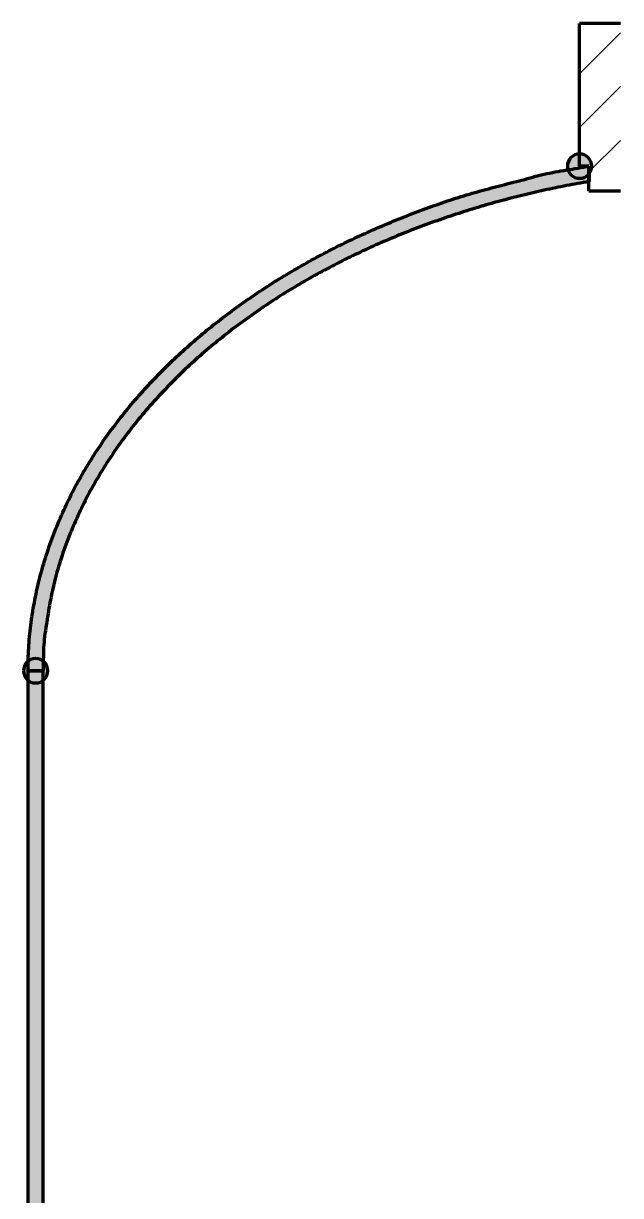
# Model space of a CAD drawing. Header units: millimetres. Extents: x 0 to 594, y 0 to 420.
# Drawn here: x 203 to 234.4, y 280.8 to 342.4 of the extents above; entities that cross this region are included whole.
import ezdxf

# ---------------------------------------------------------------- set-up
doc = ezdxf.new("R2010")
doc.units = ezdxf.units.MM
doc.layers.add('01-VISIBLE', color=7, linetype='CONTINUOUS', lineweight=70)
doc.layers.add('05-RAYADO', color=8, linetype='CONTINUOUS', lineweight=18)

msp = doc.modelspace()

# ---------------------------------------------------------------- hatches: boundary and pattern name
at = {"layer": '05-RAYADO'}
h = msp.add_hatch(dxfattribs=at)
h.set_pattern_fill('ANSI31', scale=0.62992)
h.paths.add_polyline_path([(234.406, 333.565), (232.745, 333.565), (232.745, 334.875), (232.25, 334.875), (232.25, 342.375), (234.406, 342.375)])
h = msp.add_hatch(color=7, dxfattribs=at)
h.dxf.hatch_style = 1
h.paths.add_polyline_path([(231.61, 334.875), (231.618, 334.975), (231.641, 335.073), (231.68, 335.166), (231.732, 335.251), (231.797, 335.328), (231.874, 335.393), (231.959, 335.445), (232.052, 335.484), (232.15, 335.507), (232.25, 335.515), (232.35, 335.507), (232.448, 335.484), (232.541, 335.445), (232.626, 335.393), (232.703, 335.328), (232.768, 335.251), (232.82, 335.166), (232.859, 335.073), (232.882, 334.975), (232.89, 334.875), (232.882, 334.775), (232.859, 334.677), (232.82, 334.584), (232.768, 334.499), (232.703, 334.422), (232.626, 334.357), (232.541, 334.305), (232.448, 334.266), (232.35, 334.243), (232.25, 334.235), (232.15, 334.243), (232.052, 334.266), (231.959, 334.305), (231.874, 334.357), (231.797, 334.422), (231.732, 334.499), (231.68, 334.584), (231.641, 334.677), (231.618, 334.775)])
h = msp.add_hatch(color=7, dxfattribs=at)
h.dxf.hatch_style = 1
h.paths.add_polyline_path([(204.05, 308.348), (203.25, 308.348), (203.25, 308.455), (203.251, 308.563), (203.253, 308.67), (203.255, 308.778), (203.257, 308.885), (203.261, 308.993), (203.265, 309.1), (203.269, 309.208), (203.274, 309.315), (203.28, 309.423), (203.286, 309.53), (203.293, 309.637), (203.3, 309.744), (203.308, 309.852), (203.317, 309.959), (203.326, 310.066), (203.336, 310.173), (203.346, 310.28), (203.357, 310.387), (203.369, 310.494), (203.381, 310.601), (203.394, 310.708), (203.407, 310.814), (203.421, 310.921), (203.436, 311.028), (203.451, 311.134), (203.466, 311.241), (203.483, 311.347), (203.499, 311.453), (203.517, 311.559), (203.535, 311.665), (203.553, 311.771), (203.572, 311.877), (203.592, 311.983), (203.612, 312.088), (203.633, 312.194), (203.654, 312.299), (203.676, 312.405), (203.699, 312.51), (203.722, 312.615), (203.746, 312.72), (203.77, 312.825), (203.795, 312.929), (203.82, 313.034), (203.846, 313.138), (203.872, 313.242), (203.899, 313.346), (203.927, 313.45), (203.955, 313.554), (203.983, 313.658), (204.012, 313.761), (204.042, 313.865), (204.072, 313.968), (204.103, 314.071), (204.135, 314.174), (204.166, 314.277), (204.199, 314.379), (204.232, 314.482), (204.265, 314.584), (204.299, 314.686), (204.334, 314.788), (204.369, 314.889), (204.404, 314.991), (204.44, 315.092), (204.477, 315.193), (204.514, 315.294), (204.551, 315.395), (204.589, 315.496), (204.628, 315.596), (204.667, 315.696), (204.707, 315.796), (204.747, 315.896), (204.787, 315.996), (204.829, 316.095), (204.87, 316.194), (204.912, 316.293), (204.955, 316.392), (204.998, 316.491), (205.041, 316.589), (205.085, 316.687), (205.13, 316.785), (205.175, 316.883), (205.22, 316.98), (205.266, 317.077), (205.312, 317.174), (205.359, 317.271), (205.406, 317.368), (205.454, 317.464), (205.502, 317.56), (205.551, 317.656), (205.6, 317.752), (205.65, 317.847), (205.7, 317.943), (205.75, 318.038), (205.801, 318.132), (205.852, 318.227), (205.904, 318.321), (205.956, 318.415), (206.009, 318.509), (206.062, 318.603), (206.115, 318.696), (206.169, 318.789), (206.224, 318.882), (206.278, 318.974), (206.334, 319.067), (206.389, 319.159), (206.445, 319.251), (206.501, 319.342), (206.558, 319.433), (206.616, 319.524), (206.673, 319.615), (206.731, 319.706), (206.79, 319.796), (206.848, 319.886), (206.908, 319.976), (206.967, 320.066), (207.027, 320.155), (207.087, 320.244), (207.148, 320.333), (207.209, 320.421), (207.271, 320.509), (207.333, 320.597), (207.395, 320.685), (207.457, 320.772), (207.52, 320.86), (207.584, 320.947), (207.647, 321.033), (207.712, 321.12), (207.776, 321.206), (207.841, 321.292), (207.906, 321.377), (207.971, 321.462), (208.037, 321.548), (208.103, 321.632), (208.17, 321.717), (208.237, 321.801), (208.304, 321.885), (208.371, 321.969), (208.439, 322.052), (208.507, 322.135), (208.576, 322.218), (208.645, 322.301), (208.714, 322.383), (208.784, 322.465), (208.853, 322.547), (208.923, 322.629), (208.994, 322.71), (209.065, 322.791), (209.136, 322.872), (209.207, 322.952), (209.279, 323.032), (209.351, 323.112), (209.423, 323.192), (209.496, 323.271), (209.569, 323.35), (209.642, 323.429), (209.715, 323.507), (209.789, 323.586), (209.863, 323.663), (209.938, 323.741), (210.012, 323.819), (210.087, 323.896), (210.163, 323.973), (210.238, 324.049), (210.314, 324.125), (210.39, 324.201), (210.466, 324.277), (210.543, 324.353), (210.62, 324.428), (210.697, 324.503), (210.774, 324.578), (210.852, 324.652), (210.93, 324.726), (211.008, 324.8), (211.087, 324.873), (211.165, 324.947), (211.244, 325.02), (211.324, 325.092), (211.403, 325.165), (211.483, 325.237), (211.563, 325.309), (211.643, 325.38), (211.723, 325.452), (211.804, 325.523), (211.885, 325.594), (211.966, 325.664), (212.048, 325.734), (212.129, 325.804), (212.211, 325.874), (212.293, 325.944), (212.376, 326.013), (212.458, 326.082), (212.541, 326.15), (212.624, 326.219), (212.708, 326.287), (212.791, 326.354), (212.875, 326.422), (212.959, 326.489), (213.043, 326.556), (213.127, 326.623), (213.212, 326.689), (213.297, 326.755), (213.382, 326.821), (213.467, 326.887), (213.552, 326.952), (213.638, 327.017), (213.724, 327.082), (213.81, 327.147), (213.896, 327.211), (213.982, 327.275), (214.069, 327.339), (214.156, 327.402), (214.243, 327.465), (214.33, 327.528), (214.417, 327.591), (214.505, 327.653), (214.593, 327.715), (214.681, 327.777), (214.769, 327.839), (214.857, 327.9), (214.946, 327.961), (215.035, 328.022), (215.124, 328.082), (215.213, 328.143), (215.302, 328.203), (215.391, 328.262), (215.481, 328.322), (215.571, 328.381), (215.661, 328.44), (215.751, 328.498), (215.841, 328.557), (215.932, 328.615), (216.022, 328.673), (216.113, 328.73), (216.204, 328.788), (216.295, 328.845), (216.387, 328.902), (216.478, 328.958), (216.57, 329.014), (216.662, 329.07), (216.754, 329.126), (216.846, 329.182), (216.938, 329.237), (217.031, 329.292), (217.123, 329.346), (217.216, 329.401), (217.309, 329.455), (217.402, 329.509), (217.495, 329.563), (217.588, 329.616), (217.682, 329.669), (217.775, 329.722), (217.869, 329.775), (217.963, 329.827), (218.057, 329.88), (218.151, 329.932), (218.246, 329.983), (218.34, 330.035), (218.435, 330.086), (218.529, 330.137), (218.624, 330.187), (218.719, 330.238), (218.814, 330.288), (218.91, 330.338), (219.005, 330.388), (219.101, 330.437), (219.196, 330.486), (219.292, 330.535), (219.388, 330.584), (219.484, 330.632), (219.58, 330.68), (219.676, 330.728), (219.773, 330.776), (219.869, 330.823), (219.966, 330.87), (220.063, 330.917), (220.16, 330.964), (220.257, 331.01), (220.354, 331.056), (220.452, 331.102), (220.549, 331.147), (220.647, 331.192), (220.744, 331.237), (220.842, 331.282), (220.94, 331.326), (221.038, 331.371), (221.136, 331.414), (221.235, 331.458), (221.333, 331.501), (221.432, 331.545), (221.53, 331.587), (221.629, 331.63), (221.728, 331.672), (221.827, 331.715), (221.926, 331.757), (222.025, 331.798), (222.124, 331.84), (222.223, 331.881), (222.323, 331.922), (222.422, 331.963), (222.522, 332.003), (222.622, 332.044), (222.721, 332.084), (222.821, 332.124), (222.921, 332.164), (223.021, 332.204), (223.121, 332.243), (223.221, 332.282), (223.321, 332.321), (223.422, 332.36), (223.522, 332.399), (223.622, 332.437), (223.723, 332.475), (223.824, 332.514), (223.924, 332.552), (224.025, 332.589), (224.126, 332.627), (224.227, 332.664), (224.328, 332.701), (224.429, 332.738), (224.53, 332.774), (224.631, 332.811), (224.732, 332.847), (224.834, 332.882), (224.935, 332.918), (225.037, 332.953), (225.139, 332.988), (225.241, 333.022), (225.343, 333.056), (225.445, 333.09), (225.547, 333.123), (225.649, 333.156), (225.752, 333.189), (225.854, 333.221), (225.957, 333.253), (226.06, 333.285), (226.163, 333.317), (226.266, 333.348), (226.369, 333.378), (226.472, 333.409), (226.575, 333.439), (226.678, 333.468), (226.782, 333.498), (226.885, 333.527), (226.989, 333.556), (227.093, 333.585), (227.196, 333.613), (227.3, 333.641), (227.404, 333.669), (227.508, 333.697), (227.612, 333.725), (227.716, 333.752), (227.82, 333.78), (227.924, 333.807), (228.028, 333.834), (228.132, 333.861), (228.236, 333.888), (228.34, 333.915), (228.444, 333.942), (228.548, 333.969), (228.653, 333.996), (228.757, 334.022), (228.861, 334.049), (228.965, 334.076), (229.069, 334.103), (229.173, 334.13), (229.277, 334.157), (229.382, 334.184), (229.485, 334.212), (229.589, 334.24), (229.693, 334.268), (229.796, 334.298), (229.9, 334.327), (230.003, 334.357), (230.107, 334.385), (230.211, 334.412), (230.316, 334.436), (230.421, 334.459), (230.526, 334.482), (230.632, 334.503), (230.737, 334.523), (230.843, 334.543), (230.949, 334.563), (231.054, 334.583), (231.16, 334.602), (231.266, 334.621), (231.372, 334.639), (231.478, 334.658), (231.584, 334.677), (231.69, 334.695), (231.796, 334.713), (231.902, 334.732), (232.008, 334.75), (232.114, 334.768), (232.22, 334.786), (232.326, 334.804), (232.432, 334.822), (232.538, 334.839), (232.644, 334.857), (232.75, 334.875), (232.75, 334.065), (232.647, 334.048), (232.544, 334.03), (232.441, 334.012), (232.338, 333.994), (232.236, 333.975), (232.133, 333.957), (232.03, 333.938), (231.928, 333.919), (231.825, 333.9), (231.722, 333.88), (231.62, 333.86), (231.517, 333.841), (231.415, 333.82), (231.312, 333.8), (231.21, 333.78), (231.108, 333.759), (231.005, 333.738), (230.903, 333.717), (230.801, 333.695), (230.699, 333.674), (230.597, 333.652), (230.495, 333.63), (230.393, 333.607), (230.291, 333.585), (230.189, 333.562), (230.087, 333.539), (229.985, 333.516), (229.883, 333.493), (229.781, 333.469), (229.68, 333.446), (229.578, 333.422), (229.477, 333.397), (229.375, 333.373), (229.274, 333.348), (229.172, 333.323), (229.071, 333.298), (228.969, 333.273), (228.868, 333.248), (228.767, 333.222), (228.666, 333.196), (228.565, 333.17), (228.464, 333.143), (228.363, 333.117), (228.262, 333.09), (228.161, 333.063), (228.06, 333.036), (227.959, 333.008), (227.859, 332.98), (227.758, 332.953), (227.657, 332.924), (227.557, 332.896), (227.457, 332.867), (227.356, 332.839), (227.256, 332.81), (227.156, 332.78), (227.055, 332.751), (226.955, 332.721), (226.855, 332.691), (226.755, 332.661), (226.655, 332.631), (226.556, 332.6), (226.456, 332.57), (226.356, 332.539), (226.256, 332.507), (226.157, 332.476), (226.057, 332.444), (225.958, 332.412), (225.859, 332.38), (225.759, 332.348), (225.66, 332.315), (225.561, 332.282), (225.462, 332.249), (225.363, 332.216), (225.264, 332.183), (225.165, 332.149), (225.066, 332.115), (224.968, 332.081), (224.869, 332.046), (224.771, 332.012), (224.672, 331.977), (224.574, 331.942), (224.475, 331.907), (224.377, 331.871), (224.279, 331.835), (224.181, 331.799), (224.083, 331.763), (223.985, 331.727), (223.888, 331.69), (223.79, 331.653), (223.692, 331.616), (223.595, 331.579), (223.497, 331.541), (223.4, 331.503), (223.303, 331.465), (223.206, 331.427), (223.109, 331.388), (223.012, 331.35), (222.915, 331.311), (222.818, 331.271), (222.721, 331.232), (222.625, 331.192), (222.528, 331.152), (222.432, 331.112), (222.335, 331.072), (222.239, 331.031), (222.143, 330.99), (222.047, 330.949), (221.951, 330.908), (221.855, 330.866), (221.76, 330.825), (221.664, 330.783), (221.569, 330.74), (221.473, 330.698), (221.378, 330.655), (221.283, 330.612), (221.188, 330.569), (221.093, 330.526), (220.998, 330.482), (220.903, 330.438), (220.809, 330.394), (220.714, 330.349), (220.62, 330.305), (220.525, 330.26), (220.431, 330.215), (220.337, 330.169), (220.243, 330.124), (220.149, 330.078), (220.056, 330.032), (219.962, 329.986), (219.869, 329.939), (219.775, 329.892), (219.682, 329.845), (219.589, 329.798), (219.496, 329.75), (219.403, 329.703), (219.31, 329.655), (219.218, 329.606), (219.125, 329.558), (219.033, 329.509), (218.941, 329.46), (218.849, 329.411), (218.757, 329.361), (218.665, 329.312), (218.573, 329.262), (218.482, 329.211), (218.39, 329.161), (218.299, 329.11), (218.208, 329.059), (218.117, 329.008), (218.026, 328.957), (217.935, 328.905), (217.845, 328.853), (217.754, 328.801), (217.664, 328.748), (217.574, 328.696), (217.484, 328.643), (217.394, 328.589), (217.304, 328.536), (217.215, 328.482), (217.125, 328.428), (217.036, 328.374), (216.947, 328.32), (216.858, 328.265), (216.769, 328.21), (216.68, 328.155), (216.592, 328.099), (216.504, 328.043), (216.416, 327.988), (216.328, 327.931), (216.24, 327.875), (216.152, 327.818), (216.065, 327.761), (215.977, 327.704), (215.89, 327.646), (215.803, 327.589), (215.716, 327.53), (215.63, 327.472), (215.543, 327.414), (215.457, 327.355), (215.371, 327.296), (215.285, 327.237), (215.199, 327.177), (215.113, 327.117), (215.028, 327.057), (214.943, 326.997), (214.858, 326.936), (214.773, 326.875), (214.688, 326.814), (214.604, 326.753), (214.519, 326.691), (214.435, 326.629), (214.351, 326.567), (214.268, 326.505), (214.184, 326.442), (214.101, 326.379), (214.018, 326.316), (213.935, 326.252), (213.852, 326.189), (213.77, 326.125), (213.687, 326.06), (213.605, 325.996), (213.523, 325.931), (213.442, 325.866), (213.36, 325.801), (213.279, 325.735), (213.198, 325.669), (213.117, 325.603), (213.036, 325.537), (212.956, 325.47), (212.876, 325.403), (212.796, 325.336), (212.716, 325.269), (212.637, 325.201), (212.557, 325.133), (212.478, 325.065), (212.399, 324.996), (212.321, 324.927), (212.242, 324.858), (212.164, 324.789), (212.086, 324.72), (212.009, 324.65), (211.931, 324.58), (211.854, 324.509), (211.777, 324.439), (211.701, 324.368), (211.624, 324.297), (211.548, 324.225), (211.472, 324.153), (211.397, 324.082), (211.321, 324.009), (211.246, 323.937), (211.171, 323.864), (211.096, 323.791), (211.022, 323.718), (210.948, 323.644), (210.874, 323.57), (210.801, 323.496), (210.727, 323.422), (210.654, 323.347), (210.581, 323.272), (210.509, 323.197), (210.437, 323.122), (210.365, 323.046), (210.293, 322.97), (210.222, 322.894), (210.151, 322.817), (210.08, 322.74), (210.009, 322.663), (209.939, 322.586), (209.869, 322.509), (209.8, 322.431), (209.73, 322.353), (209.661, 322.274), (209.593, 322.196), (209.524, 322.117), (209.456, 322.037), (209.389, 321.958), (209.321, 321.878), (209.254, 321.798), (209.187, 321.718), (209.121, 321.638), (209.054, 321.557), (208.989, 321.476), (208.923, 321.394), (208.858, 321.313), (208.793, 321.231), (208.728, 321.149), (208.664, 321.067), (208.6, 320.984), (208.537, 320.901), (208.474, 320.818), (208.411, 320.735), (208.348, 320.651), (208.286, 320.567), (208.224, 320.483), (208.163, 320.398), (208.102, 320.314), (208.041, 320.229), (207.981, 320.144), (207.921, 320.058), (207.861, 319.972), (207.802, 319.886), (207.743, 319.8), (207.684, 319.714), (207.626, 319.627), (207.568, 319.54), (207.511, 319.453), (207.454, 319.365), (207.397, 319.278), (207.341, 319.19), (207.285, 319.101), (207.23, 319.013), (207.174, 318.924), (207.12, 318.835), (207.065, 318.746), (207.011, 318.657), (206.958, 318.567), (206.905, 318.477), (206.852, 318.387), (206.8, 318.297), (206.748, 318.206), (206.696, 318.115), (206.645, 318.024), (206.595, 317.933), (206.545, 317.841), (206.495, 317.749), (206.446, 317.657), (206.397, 317.565), (206.348, 317.472), (206.3, 317.38), (206.253, 317.287), (206.206, 317.193), (206.16, 317.1), (206.113, 317.006), (206.068, 316.912), (206.023, 316.818), (205.978, 316.724), (205.934, 316.629), (205.89, 316.534), (205.847, 316.439), (205.804, 316.344), (205.762, 316.248), (205.72, 316.153), (205.678, 316.057), (205.637, 315.961), (205.597, 315.865), (205.557, 315.768), (205.517, 315.672), (205.478, 315.575), (205.439, 315.478), (205.4, 315.381), (205.362, 315.284), (205.325, 315.186), (205.288, 315.089), (205.251, 314.991), (205.215, 314.893), (205.179, 314.795), (205.144, 314.697), (205.109, 314.598), (205.074, 314.5), (205.04, 314.401), (205.007, 314.302), (204.974, 314.203), (204.942, 314.103), (204.911, 314.004), (204.88, 313.904), (204.849, 313.804), (204.82, 313.704), (204.791, 313.604), (204.762, 313.503), (204.735, 313.403), (204.707, 313.302), (204.681, 313.201), (204.655, 313.099), (204.63, 312.998), (204.606, 312.897), (204.582, 312.795), (204.559, 312.693), (204.537, 312.591), (204.515, 312.489), (204.494, 312.387), (204.474, 312.284), (204.454, 312.182), (204.434, 312.079), (204.415, 311.977), (204.396, 311.874), (204.377, 311.771), (204.359, 311.668), (204.341, 311.565), (204.324, 311.462), (204.307, 311.359), (204.29, 311.256), (204.273, 311.153), (204.257, 311.05), (204.241, 310.947), (204.225, 310.844), (204.209, 310.741), (204.193, 310.637), (204.178, 310.534), (204.162, 310.431), (204.147, 310.327), (204.133, 310.224), (204.12, 310.12), (204.108, 310.017), (204.098, 309.913), (204.089, 309.809), (204.081, 309.705), (204.075, 309.6), (204.069, 309.496), (204.065, 309.392), (204.062, 309.287), (204.059, 309.183), (204.056, 309.079), (204.054, 308.974), (204.053, 308.87), (204.052, 308.765), (204.051, 308.661), (204.05, 308.556), (204.05, 308.452)])
h = msp.add_hatch(color=7, dxfattribs=at)
h.dxf.hatch_style = 1
h.paths.add_polyline_path([(203.01, 308.348), (203.018, 308.448), (203.041, 308.545), (203.08, 308.638), (203.132, 308.724), (203.197, 308.8), (203.274, 308.865), (203.359, 308.918), (203.452, 308.956), (203.55, 308.98), (203.65, 308.988), (203.75, 308.98), (203.848, 308.956), (203.941, 308.918), (204.026, 308.865), (204.103, 308.8), (204.168, 308.724), (204.22, 308.638), (204.259, 308.545), (204.282, 308.448), (204.29, 308.348), (204.282, 308.247), (204.259, 308.15), (204.22, 308.057), (204.168, 307.971), (204.103, 307.895), (204.026, 307.83), (203.941, 307.777), (203.848, 307.739), (203.75, 307.715), (203.65, 307.708), (203.55, 307.715), (203.452, 307.739), (203.359, 307.777), (203.274, 307.83), (203.197, 307.895), (203.132, 307.971), (203.08, 308.057), (203.041, 308.15), (203.018, 308.247)])
h = msp.add_hatch(color=7, dxfattribs=at)
h.dxf.hatch_style = 1
h.paths.add_polyline_path([(204.05, 147.625), (203.25, 147.625), (203.25, 308.348), (204.05, 308.348)])

# ---------------------------------------------------------------- linework, layer by layer
at = {"layer": '01-VISIBLE'}
for p, q in [((234.406, 342.375), (232.25, 342.375)), ((232.25, 334.875), (232.25, 342.375)), ((232.745, 334.875), (232.25, 334.875)), ((232.745, 333.565), (232.745, 334.875)), ((232.75, 334.875), (232.75, 334.065)), ((234.406, 333.565), (232.745, 333.565)), ((203.25, 147.625), (203.25, 308.348)), ((204.05, 308.348), (203.25, 308.348)), ((203.25, 308.348), (204.05, 308.348)), ((204.05, 147.625), (204.05, 308.348))]:
    msp.add_line(p, q, dxfattribs=at)
for points in [[(203.25, 308.348), (203.251, 308.498), (203.252, 308.648), (203.255, 308.799), (203.259, 308.949), (203.265, 309.099), (203.271, 309.25), (203.278, 309.4), (203.287, 309.55), (203.297, 309.7), (203.308, 309.85), (203.32, 310), (203.334, 310.15), (203.348, 310.3), (203.364, 310.449), (203.381, 310.599), (203.399, 310.748), (203.418, 310.897), (203.438, 311.046), (203.46, 311.195), (203.482, 311.344), (203.506, 311.492), (203.53, 311.641), (203.556, 311.789), (203.583, 311.937), (203.612, 312.085), (203.641, 312.232), (203.671, 312.38), (203.703, 312.527), (203.735, 312.674), (203.769, 312.82), (203.803, 312.966), (203.839, 313.113), (203.876, 313.258), (203.914, 313.404), (203.953, 313.549), (203.993, 313.694), (204.035, 313.839), (204.077, 313.983), (204.12, 314.127), (204.165, 314.271), (204.21, 314.414), (204.256, 314.557), (204.304, 314.7), (204.352, 314.843), (204.402, 314.985), (204.452, 315.126), (204.504, 315.268), (204.556, 315.408), (204.61, 315.549), (204.664, 315.689), (204.72, 315.829), (204.776, 315.969), (204.834, 316.108), (204.892, 316.246), (204.951, 316.384), (205.012, 316.522), (205.073, 316.66), (205.135, 316.797), (205.198, 316.933), (205.262, 317.069), (205.327, 317.205), (205.393, 317.34), (205.459, 317.475), (205.527, 317.609), (205.596, 317.743), (205.665, 317.877), (205.735, 318.01), (205.806, 318.142), (205.878, 318.274), (205.951, 318.406), (206.025, 318.537), (206.099, 318.668), (206.175, 318.798), (206.251, 318.928), (206.328, 319.057), (206.406, 319.186), (206.484, 319.314), (206.563, 319.442), (206.644, 319.569), (206.725, 319.696), (206.806, 319.822), (206.889, 319.948), (206.972, 320.073), (207.056, 320.198), (207.141, 320.322), (207.226, 320.446), (207.313, 320.569), (207.4, 320.692), (207.487, 320.814), (207.576, 320.936), (207.665, 321.057), (207.755, 321.177), (207.845, 321.298), (207.936, 321.417), (208.028, 321.536), (208.121, 321.655), (208.214, 321.773), (208.308, 321.89), (208.403, 322.007), (208.498, 322.124), (208.594, 322.24), (208.69, 322.355), (208.787, 322.47), (208.885, 322.584), (208.984, 322.698), (209.083, 322.811), (209.182, 322.924), (209.282, 323.036), (209.383, 323.148), (209.485, 323.259), (209.587, 323.369), (209.689, 323.479), (209.792, 323.589), (209.896, 323.698), (210, 323.806), (210.105, 323.914), (210.211, 324.021), (210.316, 324.128), (210.423, 324.234), (210.53, 324.34), (210.638, 324.445), (210.746, 324.55), (210.854, 324.654), (210.963, 324.758), (211.073, 324.861), (211.183, 324.963), (211.294, 325.065), (211.405, 325.166), (211.516, 325.267), (211.628, 325.367), (211.741, 325.467), (211.854, 325.566), (211.967, 325.665), (212.081, 325.763), (212.196, 325.861), (212.311, 325.958), (212.426, 326.055), (212.542, 326.151), (212.658, 326.246), (212.775, 326.341), (212.892, 326.436), (213.009, 326.529), (213.127, 326.623), (213.246, 326.716), (213.364, 326.808), (213.484, 326.9), (213.603, 326.991), (213.723, 327.082), (213.843, 327.172), (213.964, 327.262), (214.085, 327.351), (214.207, 327.439), (214.329, 327.527), (214.451, 327.615), (214.574, 327.702), (214.697, 327.788), (214.82, 327.874), (214.944, 327.96), (215.068, 328.045), (215.193, 328.129), (215.318, 328.213), (215.443, 328.296), (215.568, 328.379), (215.694, 328.462), (215.82, 328.543), (215.947, 328.625), (216.074, 328.705), (216.201, 328.786), (216.329, 328.865), (216.457, 328.945), (216.585, 329.023), (216.713, 329.102), (216.842, 329.179), (216.971, 329.256), (217.101, 329.333), (217.23, 329.409), (217.36, 329.485), (217.491, 329.56), (217.621, 329.635), (217.752, 329.709), (217.883, 329.783), (218.014, 329.856), (218.146, 329.929), (218.278, 330.001), (218.41, 330.073), (218.543, 330.144), (218.675, 330.215), (218.808, 330.285), (218.942, 330.355), (219.075, 330.424), (219.209, 330.493), (219.343, 330.561), (219.477, 330.629), (219.612, 330.696), (219.747, 330.763), (219.882, 330.829), (220.017, 330.895), (220.152, 330.96), (220.288, 331.025), (220.424, 331.089), (220.561, 331.152), (220.697, 331.216), (220.834, 331.278), (220.971, 331.34), (221.108, 331.402), (221.246, 331.463), (221.383, 331.523), (221.521, 331.584), (221.659, 331.643), (221.798, 331.702), (221.936, 331.761), (222.075, 331.819), (222.214, 331.877), (222.353, 331.934), (222.492, 331.991), (222.631, 332.048), (222.771, 332.104), (222.911, 332.16), (223.05, 332.215), (223.19, 332.27), (223.331, 332.325), (223.471, 332.379), (223.611, 332.433), (223.752, 332.486), (223.893, 332.54), (224.033, 332.592), (224.174, 332.645), (224.316, 332.697), (224.457, 332.748), (224.598, 332.799), (224.74, 332.849), (224.882, 332.899), (225.024, 332.948), (225.167, 332.997), (225.309, 333.045), (225.452, 333.092), (225.595, 333.139), (225.738, 333.185), (225.882, 333.23), (226.025, 333.275), (226.169, 333.319), (226.313, 333.362), (226.457, 333.404), (226.602, 333.446), (226.746, 333.488), (226.891, 333.529), (227.036, 333.569), (227.181, 333.609), (227.326, 333.648), (227.472, 333.687), (227.617, 333.726), (227.762, 333.765), (227.908, 333.803), (228.053, 333.841), (228.199, 333.879), (228.345, 333.916), (228.49, 333.954), (228.636, 333.991), (228.782, 334.029), (228.927, 334.066), (229.073, 334.104), (229.219, 334.141), (229.364, 334.179), (229.509, 334.218), (229.655, 334.257), (229.799, 334.298), (229.944, 334.34), (230.089, 334.381), (230.235, 334.417), (230.381, 334.451), (230.528, 334.482), (230.676, 334.511), (230.824, 334.54), (230.971, 334.567), (231.119, 334.594), (231.267, 334.621), (231.416, 334.647), (231.564, 334.673), (231.712, 334.699), (231.86, 334.724), (232.008, 334.75), (232.157, 334.775), (232.305, 334.8), (232.453, 334.825), (232.602, 334.85), (232.75, 334.875)], [(232.75, 334.065), (232.602, 334.04), (232.454, 334.014), (232.306, 333.988), (232.158, 333.961), (232.01, 333.934), (231.863, 333.907), (231.715, 333.879), (231.567, 333.85), (231.42, 333.821), (231.273, 333.792), (231.125, 333.762), (230.978, 333.732), (230.831, 333.702), (230.684, 333.67), (230.537, 333.639), (230.39, 333.607), (230.244, 333.575), (230.097, 333.542), (229.951, 333.508), (229.804, 333.475), (229.658, 333.44), (229.512, 333.406), (229.366, 333.371), (229.22, 333.335), (229.074, 333.299), (228.928, 333.263), (228.782, 333.226), (228.637, 333.188), (228.491, 333.151), (228.346, 333.112), (228.201, 333.074), (228.056, 333.034), (227.911, 332.995), (227.766, 332.955), (227.621, 332.914), (227.477, 332.873), (227.332, 332.832), (227.188, 332.79), (227.044, 332.748), (226.9, 332.705), (226.756, 332.661), (226.612, 332.618), (226.469, 332.574), (226.325, 332.529), (226.182, 332.484), (226.039, 332.438), (225.896, 332.392), (225.753, 332.346), (225.61, 332.299), (225.468, 332.251), (225.325, 332.203), (225.183, 332.155), (225.041, 332.106), (224.899, 332.057), (224.757, 332.007), (224.615, 331.957), (224.474, 331.906), (224.333, 331.855), (224.192, 331.803), (224.051, 331.751), (223.91, 331.698), (223.769, 331.645), (223.629, 331.592), (223.489, 331.538), (223.349, 331.483), (223.209, 331.428), (223.069, 331.373), (222.93, 331.317), (222.791, 331.26), (222.652, 331.203), (222.513, 331.146), (222.374, 331.088), (222.236, 331.03), (222.098, 330.971), (221.959, 330.912), (221.822, 330.852), (221.684, 330.791), (221.547, 330.731), (221.409, 330.669), (221.273, 330.608), (221.136, 330.545), (220.999, 330.483), (220.863, 330.419), (220.727, 330.356), (220.591, 330.291), (220.456, 330.227), (220.32, 330.161), (220.185, 330.096), (220.05, 330.029), (219.916, 329.963), (219.781, 329.895), (219.647, 329.828), (219.513, 329.759), (219.38, 329.691), (219.246, 329.621), (219.113, 329.552), (218.98, 329.481), (218.848, 329.411), (218.716, 329.339), (218.584, 329.267), (218.452, 329.195), (218.321, 329.122), (218.189, 329.049), (218.059, 328.975), (217.928, 328.901), (217.798, 328.826), (217.668, 328.751), (217.538, 328.675), (217.409, 328.598), (217.28, 328.521), (217.151, 328.444), (217.022, 328.366), (216.894, 328.287), (216.767, 328.208), (216.639, 328.129), (216.512, 328.049), (216.385, 327.968), (216.259, 327.887), (216.133, 327.805), (216.007, 327.723), (215.881, 327.64), (215.756, 327.557), (215.631, 327.473), (215.507, 327.389), (215.383, 327.304), (215.259, 327.219), (215.136, 327.133), (215.013, 327.047), (214.891, 326.96), (214.769, 326.872), (214.647, 326.784), (214.526, 326.696), (214.405, 326.606), (214.284, 326.517), (214.164, 326.427), (214.044, 326.336), (213.925, 326.244), (213.806, 326.153), (213.687, 326.06), (213.569, 325.967), (213.452, 325.874), (213.334, 325.78), (213.218, 325.685), (213.101, 325.59), (212.985, 325.495), (212.87, 325.398), (212.755, 325.302), (212.641, 325.204), (212.527, 325.106), (212.413, 325.008), (212.3, 324.909), (212.187, 324.81), (212.075, 324.71), (211.964, 324.609), (211.853, 324.508), (211.742, 324.406), (211.632, 324.304), (211.522, 324.201), (211.413, 324.098), (211.305, 323.994), (211.197, 323.889), (211.089, 323.784), (210.983, 323.679), (210.876, 323.572), (210.77, 323.466), (210.665, 323.358), (210.561, 323.251), (210.456, 323.142), (210.353, 323.033), (210.25, 322.924), (210.148, 322.814), (210.046, 322.703), (209.945, 322.592), (209.844, 322.481), (209.744, 322.368), (209.645, 322.256), (209.546, 322.142), (209.448, 322.028), (209.351, 321.914), (209.254, 321.799), (209.158, 321.683), (209.063, 321.567), (208.968, 321.451), (208.874, 321.333), (208.781, 321.216), (208.688, 321.097), (208.596, 320.979), (208.505, 320.859), (208.414, 320.739), (208.325, 320.619), (208.235, 320.498), (208.147, 320.376), (208.059, 320.254), (207.973, 320.132), (207.886, 320.009), (207.801, 319.885), (207.716, 319.761), (207.632, 319.636), (207.549, 319.511), (207.467, 319.385), (207.385, 319.259), (207.305, 319.133), (207.225, 319.005), (207.146, 318.878), (207.067, 318.749), (206.99, 318.621), (206.913, 318.492), (206.837, 318.362), (206.762, 318.232), (206.688, 318.101), (206.615, 317.97), (206.543, 317.838), (206.471, 317.706), (206.401, 317.573), (206.331, 317.44), (206.263, 317.306), (206.195, 317.172), (206.129, 317.037), (206.063, 316.902), (205.998, 316.766), (205.935, 316.63), (205.872, 316.494), (205.81, 316.357), (205.749, 316.22), (205.689, 316.082), (205.63, 315.944), (205.572, 315.805), (205.515, 315.666), (205.458, 315.527), (205.403, 315.387), (205.348, 315.247), (205.295, 315.107), (205.242, 314.966), (205.19, 314.825), (205.139, 314.684), (205.089, 314.542), (205.04, 314.4), (204.992, 314.258), (204.946, 314.115), (204.901, 313.972), (204.857, 313.828), (204.814, 313.684), (204.772, 313.539), (204.732, 313.395), (204.694, 313.249), (204.657, 313.104), (204.621, 312.958), (204.586, 312.812), (204.553, 312.665), (204.522, 312.518), (204.491, 312.371), (204.462, 312.224), (204.433, 312.076), (204.406, 311.929), (204.379, 311.781), (204.353, 311.633), (204.328, 311.485), (204.303, 311.336), (204.279, 311.188), (204.255, 311.04), (204.232, 310.891), (204.209, 310.743), (204.187, 310.594), (204.164, 310.446), (204.143, 310.297), (204.123, 310.148), (204.106, 309.999), (204.092, 309.849), (204.081, 309.699), (204.072, 309.549), (204.065, 309.399), (204.06, 309.249), (204.057, 309.099), (204.054, 308.949), (204.052, 308.798), (204.051, 308.648), (204.05, 308.498), (204.05, 308.348)]]:
    msp.add_lwpolyline(points, dxfattribs=at)
for centre, start, end in [((232.25, 334.875), 90, 180), ((232.25, 334.875), -90, 90), ((232.25, 334.875), 180, -90), ((203.65, 308.348), 90, 180), ((203.65, 308.348), -90, 90), ((203.65, 308.348), 180, -90)]:
    msp.add_arc(centre, 0.64, start, end, dxfattribs=at)

doc.saveas('drawing.dxf')
